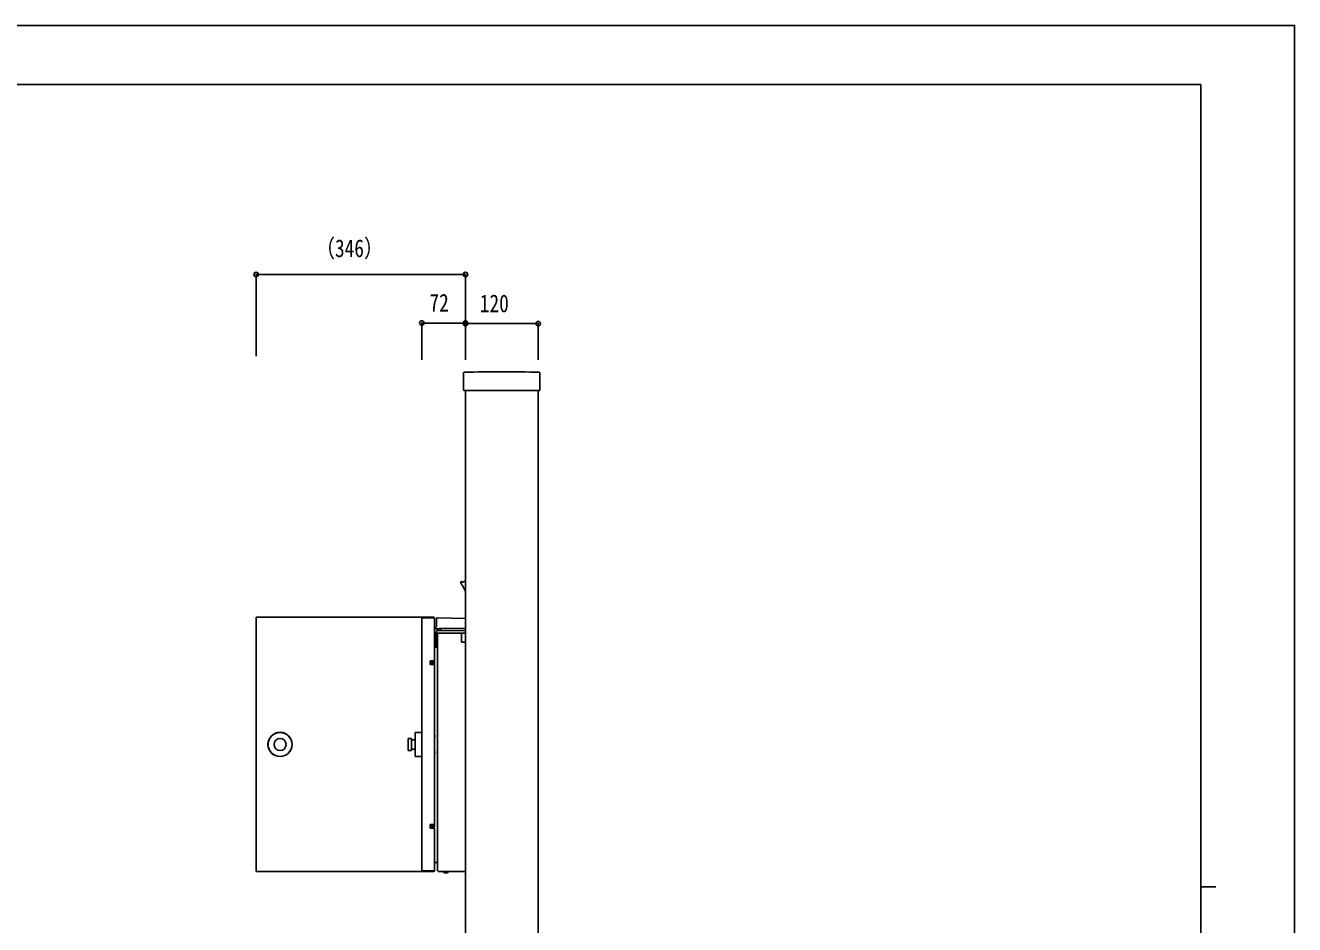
# Model space of a CAD drawing. Units: millimetres, scale not verified. Extents: x -2102 to 2102, y -1485 to 1485.
# Drawn here: x 5 to 2102, y 0 to 1485 of the extents above; entities that cross this region are included whole.
import ezdxf
from ezdxf.enums import TextEntityAlignment as Align

# ---------------------------------------------------------------- set-up
doc = ezdxf.new("R2010")
doc.units = ezdxf.units.MM
doc.header["$LTSCALE"] = 8
for name, color, linetype in [('0-3_YKK_13', 4, 'Continuous'), ('0-4_YKK_A1', 4, 'Continuous'), ('0-5_YKK_D', 6, 'Continuous'), ('0-6_YKK_ZWAK', 7, 'Continuous')]:
    doc.layers.add(name, color=color, linetype=linetype)
doc.styles.add('ＭＳ ゴシック', font='')
doc.styles.get('ＭＳ ゴシック').set_extended_font_data('MS Gothic')

msp = doc.modelspace()

# ---------------------------------------------------------------- linework, layer by layer
at = {"layer": '0-3_YKK_13'}
for p, q in [((729.51, 910.556), (729.51, 882.799)), ((855.51, 882.799), (855.51, 910.556)), ((730.308, 882), (733.21, 882)), ((734.122, 882.056), (733.21, 882)), ((734.334, 882.061), (736.186, 882.061)), ((737.31, 882), (736.398, 882.056)), ((737.31, 882), (847.71, 882)), ((848.622, 882.056), (847.71, 882)), ((848.834, 882.061), (850.686, 882.061)), ((851.81, 882), (850.898, 882.056)), ((851.81, 882), (854.711, 882)), ((725.368, 566.605), (725.227, 566.543)), ((729.175, 566.111), (732.51, 567.596)), ((724.727, 565.206), (725.572, 563.393)), ((726.689, 561), (725.572, 563.393)), ((726.072, 564.73), (729.175, 566.111)), ((726.73, 560.93), (726.689, 561)), ((727.849, 560.039), (727.85, 560.039)), ((727.849, 560.039), (732.51, 550.044)), ((386.67, 507.5), (386.67, 87.5)), ((386.67, 507.5), (660.31, 507.5)), ((678.11, 507.5), (662.41, 507.5)), ((662.41, 507.5), (662.41, 506.7)), ((678.11, 506.7), (678.11, 507.5)), ((681.16, 435.5), (681.16, 506.4)), ((681.21, 506.4), (681.21, 498.5)), ((684.764, 492.818), (684.927, 505.888)), ((685.957, 506.875), (732.51, 505.482)), ((681.16, 502.45), (681.21, 502.45)), ((681.21, 500.45), (681.16, 500.45)), ((681.16, 498.18), (681.21, 498.5)), ((681.21, 498.5), (681.16, 498.5)), ((682.724, 489.566), (682.722, 489.412)), ((683.534, 471.08), (683.732, 482.443)), ((683.727, 488.399), (685.727, 488.409)), ((684.024, 482.853), (684.526, 483.356)), ((684.536, 484.459), (684.519, 482.463)), ((684.759, 492.37), (684.764, 492.818)), ((685.536, 485.45), (732.51, 485.45)), ((688.368, 488.422), (685.727, 488.409)), ((688.412, 488.425), (688.368, 488.422)), ((689.726, 489.075), (732.51, 489.288)), ((689.726, 489.075), (689.726, 489.075)), ((691.607, 485.745), (691.665, 489.085)), ((681.16, 480.736), (683.702, 480.736)), ((681.16, 471.207), (683.536, 471.207)), ((684.019, 470.218), (681.16, 470.218)), ((684.33, 460.911), (684.514, 481.954)), ((732.51, 481.45), (685.014, 481.45)), ((685.47, 460.898), (685.828, 481.45)), ((685.586, 467.55), (686.11, 467.55)), ((686.101, 467.95), (686.084, 467.95)), ((686.101, 467.95), (686.084, 467.95)), ((686.41, 467.55), (686.11, 467.55)), ((686.11, 467.55), (686.11, 102.65)), ((686.41, 481.45), (686.41, 88.65)), ((726.01, 481.45), (726.01, 466.45)), ((726.01, 466.45), (732.51, 466.45)), ((684.309, 458.454), (681.16, 458.454)), ((681.16, 457.95), (684.927, 457.95)), ((684.809, 457.95), (684.81, 458.004)), ((684.809, 457.95), (684.81, 458.004)), ((684.928, 458.004), (684.927, 457.95)), ((684.928, 458.004), (684.927, 457.95)), ((674.11, 434.5), (674.11, 430.5)), ((682.11, 433.8), (674.11, 433.8)), ((682.11, 432.8), (674.11, 432.8)), ((678.11, 432.4), (674.11, 432.4)), ((674.11, 432.3), (679.61, 432.3)), ((674.11, 431.3), (681.11, 431.3)), ((681.11, 430.3), (674.13, 430.3)), ((674.156, 434.8), (679.61, 434.8)), ((680.11, 429.9), (674.31, 429.9)), ((680.11, 429.65), (674.583, 429.65)), ((674.61, 432.4), (674.61, 432.3)), ((674.61, 429.65), (674.61, 429.634)), ((674.61, 429.65), (674.61, 429.634)), ((681.16, 435.5), (675.11, 435.5)), ((681.16, 429.5), (675.11, 429.5)), ((676.11, 430.3), (676.11, 431.3)), ((677.61, 432.3), (677.61, 432.4)), ((677.61, 429.5), (677.61, 429.65)), ((678.11, 432.4), (678.11, 432.8)), ((678.11, 429.9), (678.11, 430.3)), ((681.11, 430), (678.11, 430)), ((678.71, 432.8), (678.71, 433.8)), ((679.11, 434.8), (679.11, 435.5)), ((679.61, 433.8), (679.61, 434.8)), ((679.61, 431.3), (679.61, 432.3)), ((680.11, 429.65), (680.11, 429.9)), ((681.11, 433.8), (681.11, 432.8)), ((681.11, 431.3), (681.11, 430.3)), ((681.11, 430), (681.11, 430.3)), ((681.11, 429.5), (681.11, 430)), ((681.16, 165.5), (681.16, 429.5)), ((682.11, 432.8), (682.11, 433.8)), ((660.31, 317.5), (649.61, 317.313)), ((649.61, 277.687), (649.61, 317.313)), ((643.11, 307.5), (637.61, 307.5)), ((637.61, 287.5), (637.61, 307.5)), ((643.11, 287.5), (643.11, 307.5)), ((649.61, 305), (643.11, 305)), ((637.61, 287.5), (643.11, 287.5)), ((643.11, 290), (649.61, 290)), ((649.61, 277.687), (660.31, 277.5)), ((674.11, 164.5), (674.11, 160.5)), ((679.61, 162.7), (674.11, 162.7)), ((674.11, 162.6), (674.9, 162.6)), ((678.71, 162.2), (674.11, 162.2)), ((674.11, 161.2), (678.71, 161.2)), ((674.13, 164.7), (676.11, 164.7)), ((674.13, 164.7), (676.11, 164.7)), ((679.61, 160.2), (674.156, 160.2)), ((680.11, 165.1), (674.31, 165.1)), ((680.11, 165.35), (674.583, 165.35)), ((674.61, 165.366), (674.61, 165.35)), ((674.61, 165.366), (674.61, 165.35)), ((674.61, 162.7), (674.61, 162.6)), ((674.9, 162.6), (678.11, 162.6)), ((675.11, 165.5), (680.11, 165.5)), ((675.11, 159.5), (680.11, 159.5)), ((676.11, 164.7), (676.11, 163.7)), ((677.61, 165.35), (677.61, 165.5)), ((677.61, 162.6), (677.61, 162.7)), ((678.11, 164.7), (678.11, 165.1)), ((678.11, 165), (681.11, 165)), ((678.11, 162.2), (678.11, 162.6)), ((678.71, 162.2), (681.11, 162.2)), ((678.71, 161.2), (678.71, 162.2)), ((681.11, 161.2), (678.71, 161.2)), ((679.11, 159.5), (679.11, 160.2)), ((679.61, 162.7), (679.61, 163.7)), ((679.61, 160.2), (679.61, 161.2)), ((680.11, 165.5), (681.16, 165.5)), ((680.11, 165.1), (680.11, 165.35)), ((680.11, 159.5), (681.16, 159.5)), ((681.11, 162.2), (682.11, 162.2)), ((681.11, 162.2), (681.11, 161.2)), ((682.11, 161.2), (681.11, 161.2)), ((681.16, 88.6), (681.16, 159.5)), ((682.11, 161.2), (682.11, 162.2)), ((660.31, 87.5), (386.67, 87.5)), ((681.16, 88.6), (660.31, 88.6)), ((661.41, 87.5), (661.41, 88.3)), ((680.11, 87.5), (661.41, 87.5)), ((662.41, 88.3), (662.41, 87.5)), ((678.11, 87.5), (678.11, 88.3)), ((686.11, 102.65), (681.16, 102.65)), ((686.11, 102.65), (681.16, 102.65)), ((681.21, 96.5), (681.16, 96.82)), ((681.21, 96.5), (681.16, 96.5)), ((681.16, 94.55), (681.21, 94.55)), ((681.21, 92.55), (681.16, 92.55)), ((681.21, 96.5), (681.21, 94.55)), ((681.21, 94.55), (681.21, 92.55)), ((681.21, 88.6), (681.21, 92.55)), ((686.11, 102.65), (686.41, 102.65)), ((686.11, 102.65), (686.41, 102.65)), ((687.31, 88.65), (686.41, 88.65)), ((687.31, 87.75), (687.31, 88.65)), ((687.31, 87.75), (732.51, 87.75)), ((704.799, 87.591), (695.621, 87.591)), ((699.585, 85.452), (699.643, 86.044)), ((699.591, 85.422), (699.652, 86.043)), ((700.01, 86.044), (699.966, 85.452)), ((701.687, 85.483), (701.69, 85.452))]:
    msp.add_line(p, q, dxfattribs=at)
for points in [[(728.765, 565.929), (728.171, 565.772), (727.561, 565.794), (726.983, 566.004), (726.5, 566.38)], [(726.73, 560.93), (726.81, 560.824), (726.924, 560.726), (727.068, 560.64), (727.235, 560.574)], [(727.234, 560.574), (727.413, 560.498), (727.582, 560.387), (727.731, 560.234), (727.85, 560.039)], [(660.31, 88.6), (660.31, 506.4), (681.16, 506.4)], [(678.11, 507.5), (680.11, 507.5), (680.11, 506.7), (661.41, 506.7)], [(661.41, 506.7), (661.41, 507.5), (662.41, 507.5)], [(684.759, 492.37), (684.652, 491.764), (684.378, 491.219), (683.945, 490.782), (683.402, 490.501)], [(683.784, 482.605), (683.756, 482.553), (683.743, 482.518), (683.74, 482.507)], [(683.82, 482.649), (683.83, 482.659), (683.857, 482.686), (683.893, 482.722), (683.934, 482.764), (683.978, 482.808), (684.024, 482.853)], [(684.519, 482.463), (684.518, 482.375), (684.517, 482.29), (684.516, 482.209), (684.516, 482.156)], [(685.536, 485.45), (685.292, 485.415), (685.06, 485.331), (684.854, 485.181), (684.688, 484.98), (684.577, 484.736), (684.536, 484.467)], [(688.412, 488.425), (688.578, 488.459), (688.715, 488.522), (688.853, 488.617), (688.983, 488.74)], [(688.983, 488.74), (689.127, 488.871), (689.298, 488.978), (689.5, 489.049), (689.726, 489.075)], [(683.534, 471.08), (683.567, 470.944), (683.65, 470.779), (683.761, 470.598), (683.887, 470.41), (684.019, 470.218)], [(684.516, 482.165), (684.514, 482.059), (684.515, 481.967), (684.523, 481.874), (684.547, 481.775), (684.602, 481.671)], [(685.014, 481.45), (684.855, 481.478), (684.709, 481.55), (684.602, 481.671)], [(685.585, 468.391), (685.634, 468.227), (685.724, 468.101), (685.836, 468.015), (685.958, 467.967), (686.084, 467.95)], [(684.33, 460.911), (684.326, 460.429), (684.322, 459.968), (684.319, 459.543), (684.315, 459.171), (684.313, 458.867), (684.311, 458.64), (684.309, 458.501), (684.309, 458.454)], [(684.309, 458.454), (684.379, 458.209), (684.431, 458.127), (684.493, 458.072), (684.565, 458.031), (684.643, 458.006), (684.725, 457.999), (684.81, 458.004)], [(684.928, 458.004), (685.204, 458.047), (685.314, 458.137), (685.36, 458.219), (685.427, 458.441)], [(685.427, 458.441), (685.427, 458.488), (685.43, 458.627), (685.434, 458.854), (685.439, 459.158), (685.446, 459.53), (685.453, 459.954), (685.461, 460.416), (685.47, 460.898)], [(676.11, 164.7), (681.11, 164.7), (681.11, 163.7), (676.11, 163.7), (674.11, 163.7)], [(681.11, 164.7), (681.11, 165), (681.11, 165.5)], [(661.41, 88.3), (680.11, 88.3), (680.11, 87.5)], [(698.73, 85.452), (699.021, 85.387), (699.275, 85.352), (699.465, 85.352), (699.572, 85.386), (699.585, 85.452)], [(699.966, 85.452), (699.873, 85.387), (699.7, 85.351), (699.451, 85.354)], [(699.982, 85.383), (700.158, 85.357), (700.35, 85.351)], [(700.454, 85.452), (700.548, 85.387), (700.727, 85.352), (700.976, 85.352), (701.269, 85.386), (701.574, 85.452)], [(701.3, 85.358), (701.239, 85.346), (701.229, 85.355)]]:
    msp.add_lwpolyline(points, dxfattribs=at)
for radius in [20, 19.813, 10]:
    msp.add_circle((426.17, 297.5), radius, dxfattribs=at)
for centre, radius, start, end in [((731.006, 910.557), 1.496, 91.73613, 180.02696), ((792.51, -1087.5), 2000.5, 88.23692, 91.76308), ((854.013, 910.557), 1.496, 359.97304, 88.26387), ((725.633, 565.629), 1, 114, 205), ((725.775, 565.692), 1, 43.47122, 114), ((726.479, 563.816), 1, 114, 205), ((661.41, 506.4), 1.1, 90, 180), ((661.41, 506.4), 0.3, 90, 180), ((680.11, 506.4), 1.1, 0, 90), ((680.11, 506.4), 0.3, 0, 90), ((685.927, 505.876), 1, 88.28531, 179.28531), ((683.722, 489.399), 1, 179.28531, 270.28531), ((683.724, 489.554), 1, 108.75653, 179.28531), ((684.032, 482.437), 0.3, 166.56196, 179), ((684.003, 482.462), 0.262, 134.32414, 148.27877), ((685.536, 484.45), 1, 179, 179.5), ((685.536, 484.45), 1, 179, 179.5), ((691.307, 485.75), 0.3, 270, 359), ((686.101, 468.45), 0.5, 270, 308.11752), ((675.11, 434.5), 1, 90, 180), ((675.11, 430.5), 1, 180, 270), ((679.41, 311.1), 2.75, 0, 50.4788), ((679.41, 311.1), 2.75, 309.5212, 0), ((679.41, 284.1), 2.75, 0, 50.4788), ((679.41, 284.1), 2.75, 309.5212, 0), ((675.11, 164.5), 1, 90, 180), ((675.11, 160.5), 1, 180, 270), ((661.41, 88.6), 1.1, 180, 270), ((661.41, 88.6), 0.3, 180, 270), ((680.11, 88.6), 0.3, 270, 0), ((680.11, 88.6), 1.1, 270, 0), ((695.702, 87.65), 0.1, 90, 215.93912), ((700.21, 90.918), 5.668, 215.93912, 239.14003), ((700.141, 90.803), 5.533, 239.09425, 255.22768), ((700.141, 90.803), 5.533, 239.09425, 255.22768), ((701.989, 86.33), 2.559, 186.16803, 200.05713), ((699.827, 91.08), 5.04, 265.64824, 274.35176), ((697.347, 86.868), 2.977, 331.61171, 344.15808), ((703.073, 86.868), 2.977, 195.84214, 208.38807), ((700.21, 90.918), 5.668, 281.07376, 300.85997), ((700.134, 90.938), 5.672, 284.70531, 300.57495), ((700.279, 90.803), 5.533, 284.77227, 300.90581), ((703.07, 86.139), 0.0986, 238.68206, 301.31794), ((700.21, 90.918), 5.668, 300.85997, 324.06088), ((704.718, 87.65), 0.1, 324.06088, 90)]:
    msp.add_arc(centre, radius, start, end, dxfattribs=at)
for centre, major_axis, ratio, start_param, end_param in [((730.311, 882.801), (-0.568, -0.568), 0.99628, 5.49965061, 7.06672), ((734.334, 882.043), (0.3, 0), 0.061163, 1.57079633, 2.35619449), ((736.186, 882.043), (0.3, 0), 0.061163, 0.78539816, 1.57079633), ((848.834, 882.043), (0.3, 0), 0.061163, 1.57079633, 2.35619449), ((850.686, 882.043), (0.3, 0), 0.061163, 0.78539816, 1.57079633), ((854.708, 882.801), (0.568, -0.568), 0.99628, 5.49965061, 7.06672)]:
    msp.add_ellipse(centre, major_axis=major_axis, ratio=ratio, start_param=start_param, end_param=end_param, dxfattribs=at)
at = {"layer": '0-4_YKK_A1'}
for p, q in [((732.51, -512.5), (732.51, 882)), ((852.51, 882), (852.51, -512.5))]:
    msp.add_line(p, q, dxfattribs=at)
at = {"layer": '0-5_YKK_D'}
for p, q in [((386.67, 938.5), (386.67, 1074.5)), ((732.51, 1073.5), (386.67, 1073.5)), ((732.51, 938.5), (732.51, 1074.5)), ((660.51, 932.5), (660.51, 994.5)), ((732.51, 993.5), (660.51, 993.5)), ((732.51, 932.5), (732.51, 994.5)), ((732.51, 932.5), (732.51, 993.5)), ((732.51, 992.5), (852.51, 992.5)), ((852.51, 932.5), (852.51, 993.5))]:
    msp.add_line(p, q, dxfattribs=at)
for centre in [(386.67, 1073.5), (732.51, 1073.5), (660.51, 993.5), (732.51, 993.5), (732.51, 992.5), (852.51, 992.5)]:
    msp.add_circle(centre, 3.75, dxfattribs=at)
at = {"layer": '0-6_YKK_ZWAK'}
for p, q in [((1947.51, 1387.5), (-1952.49, 1387.5)), ((1947.51, 1387.5), (1947.51, -1262.5)), ((1947.51, 62.5), (1972.51, 62.5))]:
    msp.add_line(p, q, dxfattribs=at)
msp.add_lwpolyline([(-2102.5, -1485), (2102.5, -1485), (2102.5, 1485), (-2102.5, 1485)], close=True, dxfattribs=at)

# ---------------------------------------------------------------- texts
at = {"layer": '0-5_YKK_D', "style": 'ＭＳ ゴシック', "width": 0.8}
for s, p in [('（346）', (484.923, 1093.5)), ('72', (673.043, 1003.5)), ('120', (756.243, 1002.5))]:
    msp.add_text(s, height=29.33, dxfattribs=at).set_placement(p, align=Align.BOTTOM_LEFT)

doc.saveas('drawing.dxf')
